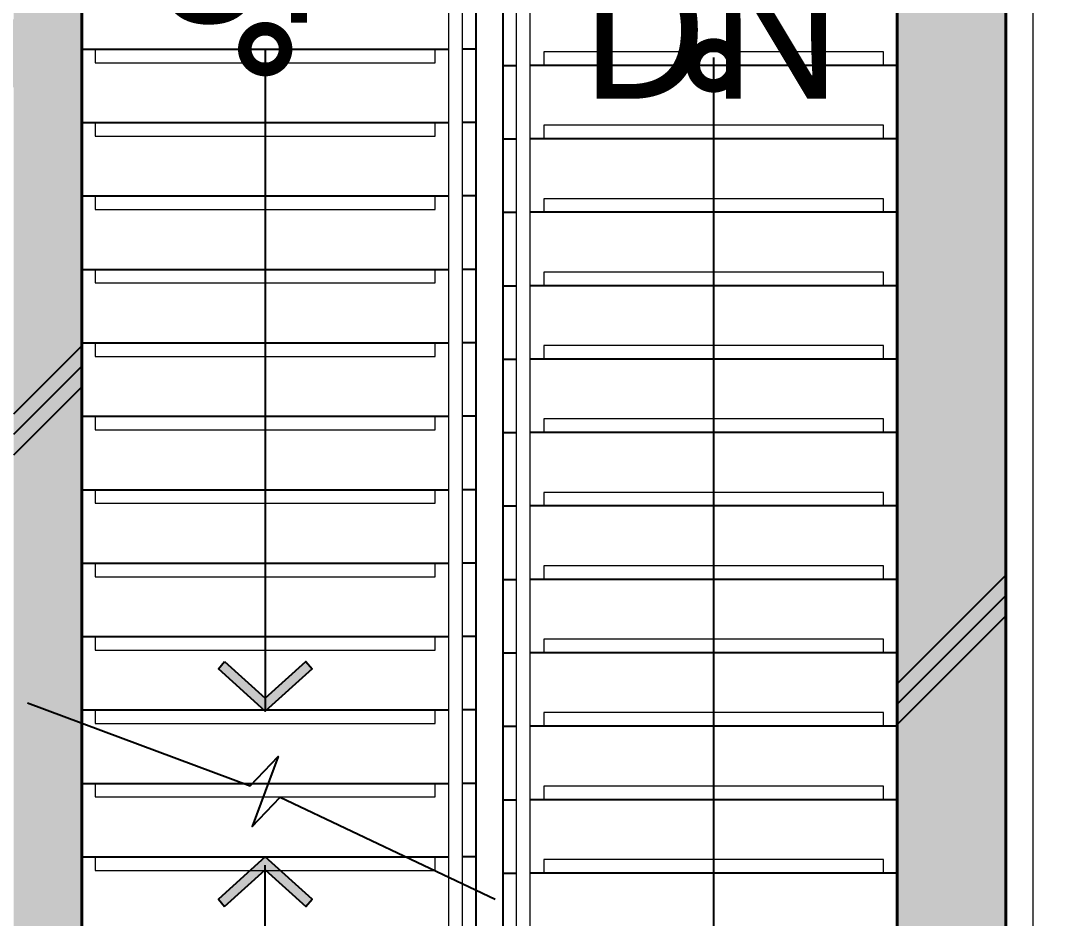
# Model space of a CAD drawing. Header units: millimetres. Extents: x 4739419 to 5837985, y 2291271 to 3446271.
# Drawn here: x 4916937 to 4920719, y 2444735 to 2448036 of the extents above; entities that cross this region are included whole.
import ezdxf
from ezdxf.enums import TextEntityAlignment as Align

# ---------------------------------------------------------------- set-up
doc = ezdxf.new("R2010")
doc.units = ezdxf.units.MM
doc.layers.get('0').update_dxf_attribs({"color": 255})
for name, color, linetype, lineweight in [('A-XXXX-TXT2', 9, 'Continuous', 25), ('XR-평면도$0$A-CONC-LIN1', 9, 'Continuous', 40), ('XR-평면도$0$A-ELEV-LIN3', 9, 'Continuous', 18), ('XR-평면도$0$A-SSXM-STAIR', 9, 'Continuous', 25), ('XR-평면도$0$A-SSXS-HAND', 9, 'Continuous', 20), ('XR-평면도$0$A-XXXX-HATC', 9, 'Continuous', 18), ('XR-평면도$0$A-XXXX-SYMB', 9, 'Continuous', 25)]:
    doc.layers.add(name, color=color, linetype=linetype, lineweight=lineweight)
doc.layers.add('XR-평면도$0$A-CONC-SOLD', color=9, linetype='Continuous')
doc.styles.add('맑은 고딕', font='malgun.ttf')

# ---------------------------------------------------------------- blocks, each defined once
blk = doc.blocks.new('XR-평면도$0$ARROW')
blk.add_lwpolyline([(-0.002, 0.87), (0.738, 0), (-0.002, -0.87), (0.15, -1), (1, 0), (0.15, 1)], close=True)
for points in [[(-0.002, 0.87), (0.15, 1), (0.738, 0), (1, 0)], [(0.738, 0), (1, 0), (-0.002, -0.87), (0.15, -1)]]:
    blk.add_solid(points)
blk = doc.blocks.new('XR-평면도$0$계단실(기준층)230530')
at = {"layer": 'XR-평면도$0$A-ELEV-LIN3'}
for points in [[(-3408541.1, 1627210.6), (-3408541.1, 1627160.6), (-3407291.1, 1627160.6), (-3407291.1, 1627210.6)], [(-3405641.1, 1627150.6), (-3405641.1, 1627200.6), (-3406891.1, 1627200.6), (-3406891.1, 1627150.6)], [(-3408541.1, 1626940.6), (-3408541.1, 1626890.6), (-3407291.1, 1626890.6), (-3407291.1, 1626940.6)], [(-3405641.1, 1626880.6), (-3405641.1, 1626930.6), (-3406891.1, 1626930.6), (-3406891.1, 1626880.6)], [(-3408541.1, 1626670.6), (-3408541.1, 1626620.6), (-3407291.1, 1626620.6), (-3407291.1, 1626670.6)], [(-3405641.1, 1626610.6), (-3405641.1, 1626660.6), (-3406891.1, 1626660.6), (-3406891.1, 1626610.6)], [(-3408541.1, 1626400.6), (-3408541.1, 1626350.6), (-3407291.1, 1626350.6), (-3407291.1, 1626400.6)], [(-3405641.1, 1626340.6), (-3405641.1, 1626390.6), (-3406891.1, 1626390.6), (-3406891.1, 1626340.6)], [(-3408541.1, 1626130.6), (-3408541.1, 1626080.6), (-3407291.1, 1626080.6), (-3407291.1, 1626130.6)], [(-3405641.1, 1626070.6), (-3405641.1, 1626120.6), (-3406891.1, 1626120.6), (-3406891.1, 1626070.6)], [(-3408541.1, 1625860.6), (-3408541.1, 1625810.6), (-3407291.1, 1625810.6), (-3407291.1, 1625860.6)], [(-3405641.1, 1625800.6), (-3405641.1, 1625850.6), (-3406891.1, 1625850.6), (-3406891.1, 1625800.6)], [(-3408541.1, 1625590.6), (-3408541.1, 1625540.6), (-3407291.1, 1625540.6), (-3407291.1, 1625590.6)], [(-3405641.1, 1625530.6), (-3405641.1, 1625580.6), (-3406891.1, 1625580.6), (-3406891.1, 1625530.6)], [(-3408541.1, 1625320.6), (-3408541.1, 1625270.6), (-3407291.1, 1625270.6), (-3407291.1, 1625320.6)], [(-3405641.1, 1625260.6), (-3405641.1, 1625310.6), (-3406891.1, 1625310.6), (-3406891.1, 1625260.6)], [(-3408541.1, 1625050.6), (-3408541.1, 1625000.6), (-3407291.1, 1625000.6), (-3407291.1, 1625050.6)], [(-3405641.1, 1624990.6), (-3405641.1, 1625040.6), (-3406891.1, 1625040.6), (-3406891.1, 1624990.6)], [(-3408541.1, 1624780.6), (-3408541.1, 1624730.6), (-3407291.1, 1624730.6), (-3407291.1, 1624764.7)], [(-3407291.1, 1624764.7), (-3407291.1, 1624780.6)], [(-3405641.1, 1624720.6), (-3405641.1, 1624770.6), (-3406891.1, 1624770.6), (-3406891.1, 1624720.6)], [(-3408541.1, 1624510.6), (-3408541.1, 1624460.6), (-3407291.1, 1624460.6), (-3407291.1, 1624510.6)], [(-3405641.1, 1624450.6), (-3405641.1, 1624500.6), (-3406891.1, 1624500.6), (-3406891.1, 1624450.6)], [(-3408541.1, 1624240.6), (-3408541.1, 1624190.6), (-3407291.1, 1624190.6), (-3407291.1, 1624240.6)], [(-3405641.1, 1624180.6), (-3405641.1, 1624230.6), (-3406891.1, 1624230.6), (-3406891.1, 1624180.6)]]:
    blk.add_lwpolyline(points, dxfattribs=at)
at = {"layer": 'XR-평면도$0$A-SSXM-STAIR'}
for points in [[(-3407141.1, 1627380.6), (-3407141.1, 1623470.6), (-3407041.1, 1623470.6), (-3407041.1, 1627380.6), (-3407141.1, 1627380.6)], [(-3408591.1, 1627210.6), (-3407241.1, 1627210.6)], [(-3407141.1, 1627210.6), (-3407191.1, 1627210.6)], [(-3407041.1, 1627150.6), (-3406991.1, 1627150.6)], [(-3407041.1, 1627150.6), (-3406991.1, 1627150.6)], [(-3405591.1, 1627150.6), (-3406941.1, 1627150.6)], [(-3408591.1, 1626940.6), (-3407241.1, 1626940.6)], [(-3407141.1, 1626940.6), (-3407191.1, 1626940.6)], [(-3407041.1, 1626880.6), (-3406991.1, 1626880.6)], [(-3407041.1, 1626880.6), (-3406991.1, 1626880.6)], [(-3405591.1, 1626880.6), (-3406941.1, 1626880.6)], [(-3408591.1, 1626670.6), (-3407241.1, 1626670.6)], [(-3407141.1, 1626670.6), (-3407191.1, 1626670.6)], [(-3407041.1, 1626610.6), (-3406991.1, 1626610.6)], [(-3407041.1, 1626610.6), (-3406991.1, 1626610.6)], [(-3405591.1, 1626610.6), (-3406941.1, 1626610.6)], [(-3408591.1, 1626400.6), (-3407241.1, 1626400.6)], [(-3407141.1, 1626400.6), (-3407191.1, 1626400.6)], [(-3407041.1, 1626340.6), (-3406991.1, 1626340.6)], [(-3407041.1, 1626340.6), (-3406991.1, 1626340.6)], [(-3405591.1, 1626340.6), (-3406941.1, 1626340.6)], [(-3408591.1, 1626130.6), (-3407241.1, 1626130.6)], [(-3407141.1, 1626130.6), (-3407191.1, 1626130.6)], [(-3407041.1, 1626070.6), (-3406991.1, 1626070.6)], [(-3407041.1, 1626070.6), (-3406991.1, 1626070.6)], [(-3405591.1, 1626070.6), (-3406941.1, 1626070.6)], [(-3408591.1, 1625860.6), (-3407241.1, 1625860.6)], [(-3407141.1, 1625860.6), (-3407191.1, 1625860.6)], [(-3407041.1, 1625800.6), (-3406991.1, 1625800.6)], [(-3407041.1, 1625800.6), (-3406991.1, 1625800.6)], [(-3405591.1, 1625800.6), (-3406941.1, 1625800.6)], [(-3408591.1, 1625590.6), (-3407241.1, 1625590.6)], [(-3407141.1, 1625590.6), (-3407191.1, 1625590.6)], [(-3407041.1, 1625530.6), (-3406991.1, 1625530.6)], [(-3407041.1, 1625530.6), (-3406991.1, 1625530.6)], [(-3405591.1, 1625530.6), (-3406941.1, 1625530.6)], [(-3408591.1, 1625320.6), (-3407241.1, 1625320.6)], [(-3407141.1, 1625320.6), (-3407191.1, 1625320.6)], [(-3407041.1, 1625260.6), (-3406991.1, 1625260.6)], [(-3407041.1, 1625260.6), (-3406991.1, 1625260.6)], [(-3405591.1, 1625260.6), (-3406941.1, 1625260.6)], [(-3408591.1, 1625050.6), (-3407241.1, 1625050.6)], [(-3407141.1, 1625050.6), (-3407191.1, 1625050.6)], [(-3407041.1, 1624990.6), (-3406991.1, 1624990.6)], [(-3407041.1, 1624990.6), (-3406991.1, 1624990.6)], [(-3405591.1, 1624990.6), (-3406941.1, 1624990.6)], [(-3408591.1, 1624780.6), (-3407241.1, 1624780.6)], [(-3407141.1, 1624780.6), (-3407191.1, 1624780.6)], [(-3407041.1, 1624720.6), (-3406991.1, 1624720.6)], [(-3407041.1, 1624720.6), (-3406991.1, 1624720.6)], [(-3405591.1, 1624720.6), (-3406941.1, 1624720.6)], [(-3408591.1, 1624510.6), (-3407241.1, 1624510.6)], [(-3407141.1, 1624510.6), (-3407191.1, 1624510.6)], [(-3407041.1, 1624450.6), (-3406991.1, 1624450.6)], [(-3407041.1, 1624450.6), (-3406991.1, 1624450.6)], [(-3405591.1, 1624450.6), (-3406941.1, 1624450.6)], [(-3408591.1, 1624240.6), (-3407241.1, 1624240.6)], [(-3407141.1, 1624240.6), (-3407191.1, 1624240.6)], [(-3407041.1, 1624180.6), (-3406991.1, 1624180.6)], [(-3407041.1, 1624180.6), (-3406991.1, 1624180.6)], [(-3405591.1, 1624180.6), (-3406941.1, 1624180.6)]]:
    blk.add_lwpolyline(points, dxfattribs=at)
at = {"layer": 'XR-평면도$0$A-SSXS-HAND'}
for points in [[(-3407241.1, 1624710.9), (-3407241.1, 1623370.6), (-3406941.1, 1623370.6), (-3406941.1, 1627480.6), (-3407241.1, 1627480.6), (-3407241.1, 1624710.9)], [(-3407191.1, 1624687.2), (-3407191.1, 1623420.6), (-3406991.1, 1623420.6), (-3406991.1, 1627430.6), (-3407191.1, 1627430.6), (-3407191.1, 1624687.2)]]:
    blk.add_lwpolyline(points, dxfattribs=at)
at = {"layer": 'XR-평면도$0$A-XXXX-SYMB', "const_width": 150}
for points in [[(-3407891.1, 1627210.6, 1), (-3407941.1, 1627210.6, 1)], [(-3406241.1, 1627150.6, 1), (-3406291.1, 1627150.6, 1)]]:
    blk.add_lwpolyline(points, format="xyb", close=True, dxfattribs=at)
at = {"layer": 'XR-평면도$0$A-XXXX-SYMB'}
for points in [[(-3407916.1, 1627210.6), (-3407916.1, 1624780.6)], [(-3406266.5, 1627180.2), (-3406266.5, 1622865.2), (-3407916.5, 1622865.2), (-3407916.5, 1624210.2)], [(-3408791.1, 1624806.8), (-3407971.4, 1624501.2), (-3407868.1, 1624609.8), (-3407964.1, 1624351.4), (-3407860.7, 1624460), (-3407070.2, 1624084.8)]]:
    blk.add_lwpolyline(points, dxfattribs=at)
at = {"layer": 'XR-평면도$0$A-XXXX-SYMB', "yscale": 172.3206394866575, "zscale": 183.004177226685}
for p, xscale, rotation in [((-3407916.1, 1624958.6), -183.004177226685, 89.99999999999994), ((-3407916.1, 1624057.6), 183.004177226685, 89.99999999999999)]:
    blk.add_blockref('XR-평면도$0$ARROW', p, dxfattribs=dict(at, xscale=xscale, rotation=rotation))
blk = doc.blocks.new('XR-평면도$0$CORE_03_06_B2F 3F에서8F (230330)')
at = {"layer": 'XR-평면도$0$A-CONC-SOLD'}
h = blk.add_hatch(dxfattribs=at)
h.set_pattern_fill('CONC', color=256, scale=100, angle=180)
h.set_pattern_definition([(225, (259193, 729020.6), (2121.32, -2121.32), []), (225, (259193, 728945.6), (2121.32, -2121.32), []), (225, (259193, 728870.6), (2121.32, -2121.32), [])])
h.paths.add_polyline_path([(0, 0), (10950, 0), (10950, 10700), (10550, 10700), (10550, 10000), (7300, 10000), (7300, 9550), (7550, 9550), (7550, 9750), (10550, 9750), (10550, 7250), (8850, 7250), (8850, 7000), (10550, 7000), (10550, 400), (7550, 400), (7550, 7000), (7750, 7000), (7750, 7250), (7550, 7250), (7550, 8450), (7300, 8450), (7300, 5550), (6850, 5550), (6850, 5300), (7300, 5300), (7300, 400), (3500, 400), (3500, 900), (3250, 900), (3250, 400), (400, 400), (400, 2700), (3250, 2700), (3250, 2200), (3500, 2200), (3500, 3500), (3250, 3500), (3250, 2950), (400, 2950), (400, 5300), (3250, 5300), (3250, 4700), (3500, 4700), (3500, 5300), (5750, 5300), (5750, 5550), (5300, 5550), (5300, 7900), (5050, 7900), (5050, 5550), (400, 5550), (400, 9100), (1300, 9100), (1300, 9350), (400, 9350), (400, 12000), (2400, 12000), (2400, 9350), (1915, 9350), (1915, 9100), (3550, 9100), (3550, 9350), (2650, 9350), (2650, 12000), (5050, 12000), (5050, 9350), (4150, 9350), (4150, 9100), (5300, 9100), (5300, 12000), (5750, 12000), (5750, 12400), (0, 12400)])
h.paths.add_polyline_path([(6850, 12000), (10550, 12000), (10550, 11800), (10950, 11800), (10950, 12400), (6850, 12400)], flags=17)
at = {"layer": 'XR-평면도$0$A-XXXX-HATC'}
h = blk.add_hatch(color=253, dxfattribs=at)
h.dxf.hatch_style = 1
h.paths.add_polyline_path([(0, 12400), (0, 0), (10950, 0), (10950, 10685), (10550, 10685), (10550, 10000), (7300, 10000), (7300, 9615), (7550, 9615), (7550, 9750), (10550, 9750), (10550, 7250), (8765, 7250), (8765, 7000), (10550, 7000), (10550, 400), (7550, 400), (7550, 7000), (7635, 7000), (7635, 7250), (7550, 7250), (7550, 8485), (7300, 8485), (7300, 5550), (6865, 5550), (6865, 5300), (7300, 5300), (7300, 400), (3500, 400), (3500, 900), (3250, 900), (3250, 400), (400, 400), (400, 2700), (3250, 2700), (3250, 2200), (3500, 2200), (3500, 3475), (3250, 3475), (3250, 2950), (400, 2950), (400, 5300), (3250, 5300), (3250, 4775), (3500, 4775), (3500, 5300), (5735, 5300), (5735, 5550), (400, 5550), (400, 9100), (1285, 9100), (1285, 9350), (400, 9350), (400, 12000), (2400, 12000), (2400, 9350), (1915, 9350), (1915, 9100), (4235, 9100), (4235, 9350), (2650, 9350), (2650, 12000), (5050, 12000), (5050, 9350), (4865, 9350), (4865, 9100), (5300, 9100), (5300, 12000), (5735, 12000), (5735, 12400)])
h.paths.add_polyline_path([(6865, 12000), (6865, 12400), (10950, 12400), (10950, 11815), (10550, 11815), (10550, 12000)])
at = {"layer": 'XR-평면도$0$A-CONC-LIN1'}
for points in [[(5735, 12400), (0, 12400), (0, 0), (10950, 0), (10950, 10685), (10550, 10685)], [(7550, 400), (10550, 400), (10550, 7000)], [(7550, 7000), (7550, 400)]]:
    blk.add_lwpolyline(points, dxfattribs=at)

msp = doc.modelspace()

# ---------------------------------------------------------------- linework, layer by layer
at = {"layer": 'XR-평면도$0$A-ELEV-LIN3'}
for points in [[(4906711.8, 2442991.2), (4906711.8, 2441591.2), (4908111.8, 2441591.2), (4908111.8, 2442491.2), (4920561.8, 2442491.2), (4920561.8, 2441891.2), (4921661.8, 2441891.2), (4921661.8, 2443391.2), (4920561.8, 2443391.2), (4920561.8, 2454891.2), (4976661.8, 2454891.2), (4976661.8, 2443391.2), (4975561.8, 2443391.2), (4975561.8, 2441891.2), (4976661.8, 2441891.2), (4976661.8, 2442491.2), (4986561.8, 2442491.2)], [(4906711.8, 2442991.2), (4906711.8, 2441591.2), (4908111.8, 2441591.2), (4908111.8, 2442491.2), (4920561.8, 2442491.2), (4920561.8, 2441891.2), (4921661.8, 2441891.2), (4921661.8, 2443391.2), (4920561.8, 2443391.2), (4920561.8, 2454891.2), (4976661.8, 2454891.2)], [(4906711.8, 2442991.2), (4906711.8, 2441591.2), (4908111.8, 2441591.2), (4908111.8, 2442491.2), (4920561.8, 2442491.2), (4920561.8, 2441891.2), (4921661.8, 2441891.2), (4921661.8, 2443391.2), (4920561.8, 2443391.2), (4920561.8, 2454891.2), (4976661.8, 2454891.2)], [(4906611.8, 2442991.2), (4906611.8, 2441491.2), (4908211.8, 2441491.2), (4908211.8, 2442391.2), (4920461.8, 2442391.2), (4920461.8, 2441791.2), (4921761.8, 2441791.2), (4921761.8, 2443491.2), (4920661.8, 2443491.2), (4920661.8, 2454791.2), (4976561.8, 2454791.2), (4976561.8, 2443491.2), (4975461.8, 2443491.2), (4975461.8, 2441791.2), (4976761.8, 2441791.2)], [(4906611.8, 2442991.2), (4906611.8, 2441491.2), (4908211.8, 2441491.2), (4908211.8, 2442391.2), (4920461.8, 2442391.2), (4920461.8, 2441791.2), (4921761.8, 2441791.2), (4921761.8, 2443491.2), (4920661.8, 2443491.2), (4920661.8, 2454791.2), (4976561.8, 2454791.2), (4976561.8, 2443491.2), (4975461.8, 2443491.2), (4975461.8, 2441791.2), (4976761.8, 2441791.2)], [(4906611.8, 2442991.2), (4906611.8, 2441491.2), (4908211.8, 2441491.2), (4908211.8, 2442391.2), (4920461.8, 2442391.2), (4920461.8, 2441791.2), (4921761.8, 2441791.2), (4921761.8, 2443491.2), (4920661.8, 2443491.2), (4920661.8, 2454791.2), (4976561.8, 2454791.2), (4976561.8, 2443491.2), (4975461.8, 2443491.2), (4975461.8, 2441791.2), (4976761.8, 2441791.2)]]:
    msp.add_lwpolyline(points, dxfattribs=at)

# ---------------------------------------------------------------- block references
for name, p in [('XR-평면도$0$계단실(기준층)230530', (8325752.9, 820720.6)), ('XR-평면도$0$계단실(기준층)230530', (8325752.9, 820720.6)), ('XR-평면도$0$계단실(기준층)230530', (8325752.9, 820720.6)), ('XR-평면도$0$CORE_03_06_B2F 3F에서8F (230330)', (4909611.8, 2442491.2)), ('XR-평면도$0$CORE_03_06_B2F 3F에서8F (230330)', (4909611.8, 2442491.2)), ('XR-평면도$0$CORE_03_06_B2F 3F에서8F (230330)', (4909611.8, 2442491.2))]:
    msp.add_blockref(name, p)

# ---------------------------------------------------------------- texts
at = {"layer": 'A-XXXX-TXT2', "ltscale": 100, "style": '맑은 고딕'}
for s, p in [('UP', (4917828.2, 2448278)), ('DN', (4919478.2, 2447998.6))]:
    msp.add_text(s, height=500, dxfattribs=at).set_placement(p, align=Align.MIDDLE_CENTER)

doc.saveas('drawing.dxf')
